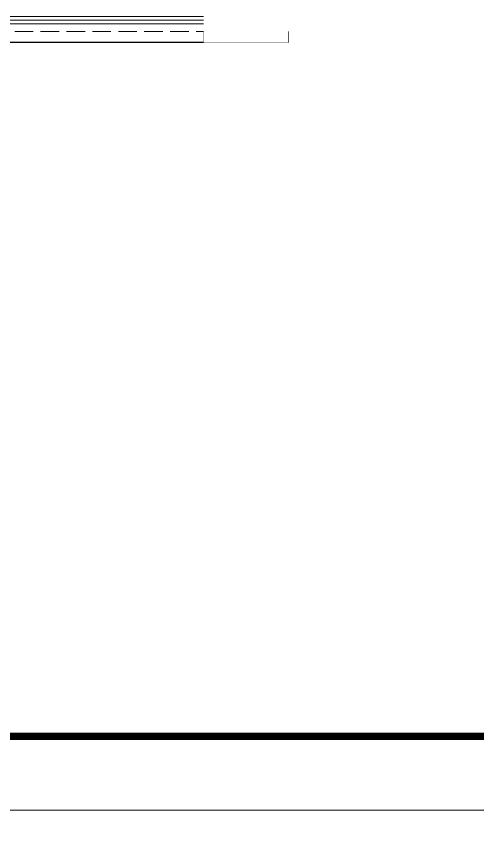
# Model space of a CAD drawing. Extents: x 2803505 to 5851001, y -1372902 to 24339.
# Drawn here: x 3443437 to 3449662, y -749129 to -737923 of the extents above; entities that cross this region are included whole.
import ezdxf

# ---------------------------------------------------------------- set-up
doc = ezdxf.new("R2010")
doc.units = 0
doc.header["$LTSCALE"] = 1000
doc.header["$MEASUREMENT"] = 0
doc.linetypes.add('DASH', pattern=[0.35, 0.25, -0.1])
doc.layers.get('0').update_dxf_attribs({"linetype": 'CONTINUOUS'})
doc.layers.add('!!电气', color=1, linetype='CONTINUOUS')
doc.layers.add('看线', color=185, linetype='CONTINUOUS')
for name, color, linetype, lineweight in [('图框', 147, 'CONTINUOUS', 20), ('平面-栏杆', 56, 'CONTINUOUS', 15), ('平面-看线', 252, 'CONTINUOUS', 15)]:
    doc.layers.add(name, color=color, linetype=linetype, lineweight=lineweight)

# ---------------------------------------------------------------- blocks, each defined once
blk = doc.blocks.new('A$C1C403CBE')
at = {"color": 252, "const_width": 8}
blk.add_lwpolyline([(22450, -100), (22450, -250), (21300, -250), (21300, -100)], dxfattribs=at)
at = {"layer": '平面-栏杆', "color": 252}
for points in [[(16650, 50), (21300, 50)], [(16650, 0), (21300, 0)]]:
    blk.add_lwpolyline(points, dxfattribs=at)
at = {"layer": '平面-看线', "color": 252}
blk.add_lwpolyline([(16650, 100), (21300, 100)], dxfattribs=at)
at = {"layer": '平面-看线', "color": 252, "linetype": 'DASH'}
blk.add_lwpolyline([(16650, -100), (21300, -100)], dxfattribs=at)
at = {"layer": '看线', "color": 252, "ltscale": 0.5}
blk.add_lwpolyline([(21300, -250), (16650, -250)], dxfattribs=at)

msp = doc.modelspace()

# ---------------------------------------------------------------- linework, layer by layer
at = {"layer": '图框'}
for points in [[(3410359.7, -689253.6), (3494459.7, -689253.6), (3494459.7, -748653.6), (3410359.7, -748653.6)], [(3410359.7, -748653.6), (3494459.7, -748653.6), (3494459.7, -808053.6), (3410359.7, -808053.6)]]:
    msp.add_lwpolyline(points, close=True, dxfattribs=at)
at = {"layer": '图框', "const_width": 100}
msp.add_lwpolyline([(3493459.7, -747653.6), (3493459.7, -690253.6), (3412859.7, -690253.6), (3412859.7, -747653.6)], close=True, dxfattribs=at)

# ---------------------------------------------------------------- block references
at = {"layer": '!!电气'}
msp.add_blockref('A$C1C403CBE', (3424662.1, -738022.9), dxfattribs=at)

doc.saveas('drawing.dxf')
